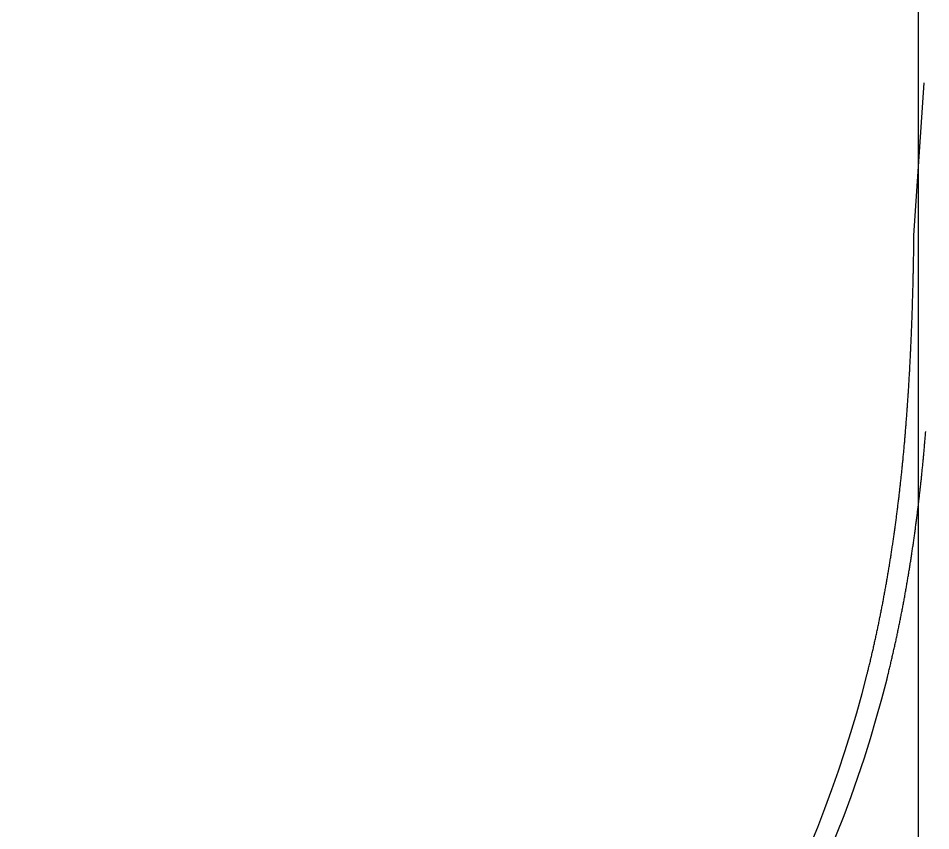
# Model space of a CAD drawing. Header units: millimetres. Extents: x 19715 to 35549, y 3563 to 14826.
# Drawn here: x 20952.4 to 21218.5, y 8681.1 to 8918 of the extents above; entities that cross this region are included whole.
import ezdxf

# ---------------------------------------------------------------- set-up
doc = ezdxf.new("R2010")
doc.units = ezdxf.units.MM
doc.layers.add('RD-红线', color=7, linetype='Continuous')

msp = doc.modelspace()

# ---------------------------------------------------------------- linework, layer by layer
at = {"layer": 'RD-红线'}
msp.add_lwpolyline([(21214.94, 7833.18), (21214.94, 11293.27)], dxfattribs=at)
msp.add_lwpolyline([(21214.94, 7833.18), (21214.94, 11293.27)], dxfattribs=at)
msp.add_lwpolyline([(21214.94, 7833.18), (21214.94, 11293.27)], dxfattribs=at)
for points in [[(20952.38, 8475.69, 0.272996), (21199.96, 8726.85, 0.000496), (21200.18, 8727.75, 0.000988), (21200.29, 8728.21, 0.000004), (21200.62, 8729.56, 0.000495), (21200.63, 8729.57, 0.000488), (21200.79, 8730.25, 0.000492), (21200.95, 8730.93, 0.000484), (21201.11, 8731.61, 0.000488), (21201.27, 8732.29, 0.00048), (21201.43, 8732.97, 0.000484), (21201.59, 8733.65, 0.000476), (21201.75, 8734.34, 0.00048), (21201.9, 8735.02, 0.000472), (21202.05, 8735.7, 0.000476), (21202.2, 8736.39, 0.000468), (21202.36, 8737.07, 0.000472), (21202.5, 8737.75, 0.000464), (21202.65, 8738.44, 0.000468), (21202.8, 8739.12, 0.00046), (21202.95, 8739.81, 0.000464), (21203.09, 8740.49, 0.000456), (21203.23, 8741.18, 0.00046), (21203.37, 8741.86, 0.000452), (21203.52, 8742.55, 0.000456), (21203.65, 8743.23, 0.000448), (21203.79, 8743.92, 0.000452), (21203.93, 8744.61, 0.000444), (21204.07, 8745.3, 0.000448), (21204.2, 8745.98, 0.00044), (21204.33, 8746.67, 0.000444), (21204.47, 8747.35, 0.000436), (21204.6, 8748.05, 0.00044), (21204.73, 8748.73, 0.000432), (21204.85, 8749.42, 0.000436), (21204.98, 8750.11, 0.000428), (21205.11, 8750.8, 0.000432), (21205.23, 8751.48, 0.000424), (21205.36, 8752.18, 0.000428), (21205.48, 8752.86, 0.00042), (21205.6, 8753.55, 0.000424), (21205.72, 8754.24, 0.000416), (21205.84, 8754.93, 0.00042), (21205.96, 8755.62, 0.000412), (21206.07, 8756.31, 0.000416), (21206.19, 8757, 0.000408), (21206.3, 8757.7, 0.000412), (21206.42, 8758.38, 0.000404), (21206.53, 8759.08, 0.000408), (21206.64, 8759.76, 0.0004), (21206.75, 8760.46, 0.000404), (21206.86, 8761.15, 0.000396), (21206.97, 8761.84, 0.0004), (21207.07, 8762.53, 0.000392), (21207.18, 8763.23, 0.000396), (21207.28, 8763.92, 0.000388), (21207.39, 8764.61, 0.000392), (21207.49, 8765.3, 0.000384), (21207.59, 8766, 0.000388), (21207.69, 8766.69, 0.00038), (21207.79, 8767.38, 0.000384), (21207.89, 8768.07, 0.000376), (21207.98, 8768.77, 0.00038), (21208.08, 8769.46, 0.000372), (21208.17, 8770.16, 0.000376), (21208.27, 8770.85, 0.000368), (21208.36, 8771.54, 0.000372), (21208.45, 8772.23, 0.000364), (21208.54, 8772.93, 0.000368), (21208.63, 8773.62, 0.00036), (21208.72, 8774.32, 0.000364), (21208.81, 8775.01, 0.000356), (21208.89, 8775.71, 0.00036), (21208.98, 8776.4, 0.000352), (21209.07, 8777.1, 0.000356), (21209.15, 8777.79, 0.000348), (21209.23, 8778.49, 0.000352), (21209.31, 8779.18, 0.000344), (21209.39, 8779.88, 0.000348), (21209.47, 8780.57, 0.00034), (21209.55, 8781.27, 0.000344), (21209.63, 8781.96, 0.000336), (21209.71, 8782.66, 0.00034), (21209.78, 8783.35, 0.000332), (21209.86, 8784.05, 0.000336), (21209.93, 8784.75, 0.000328), (21210.01, 8785.45, 0.000332), (21210.08, 8786.14, 0.000324), (21210.15, 8786.84, 0.000328), (21210.22, 8787.53, 0.00032), (21210.29, 8788.23, 0.000324), (21210.36, 8788.92, 0.000316), (21210.43, 8789.63, 0.00032), (21210.49, 8790.32, 0.000312), (21210.56, 8791.02, 0.000316), (21210.62, 8791.71, 0.000308), (21210.69, 8792.41, 0.000312), (21210.75, 8793.11, 0.000304), (21210.81, 8793.81, 0.000308), (21210.88, 8794.5, 0.0003), (21210.94, 8795.2, 0.000304), (21211, 8795.89, 0.000296), (21211.06, 8796.6, 0.0003), (21211.11, 8797.29, 0.000292), (21211.17, 8797.99, 0.000296), (21211.23, 8798.69, 0.000288), (21211.28, 8799.39, 0.000292), (21211.34, 8800.08, 0.000284), (21211.39, 8800.78, 0.000288), (21211.45, 8801.48, 0.00028), (21211.5, 8802.18, 0.000284), (21211.55, 8802.87, 0.000276), (21211.6, 8803.58, 0.00028), (21211.65, 8804.27, 0.000272), (21211.7, 8804.97, 0.000276), (21211.75, 8805.67, 0.000268), (21211.8, 8806.37, 0.000272), (21211.85, 8807.06, 0.000264), (21211.89, 8807.77, 0.000268), (21211.94, 8808.46, 0.00026), (21211.98, 8809.16, 0.000264), (21212.03, 8809.86, 0.000256), (21212.07, 8810.56, 0.00026), (21212.11, 8811.25, 0.000252), (21212.16, 8811.96, 0.000256), (21212.2, 8812.65, 0.000248), (21212.24, 8813.36, 0.000252), (21212.28, 8814.05, 0.000244), (21212.32, 8814.75, 0.000248), (21212.36, 8815.45, 0.00024), (21212.39, 8816.15, 0.000244), (21212.43, 8816.84, 0.000236), (21212.47, 8817.55, 0.00024), (21212.5, 8818.24, 0.000232), (21212.54, 8818.95, 0.000236), (21212.57, 8819.64, 0.000228), (21212.61, 8820.35, 0.000232), (21212.64, 8821.04, 0.000224), (21212.67, 8821.75, 0.000228), (21212.71, 8822.44, 0.00022), (21212.74, 8823.14, 0.000224), (21212.77, 8823.84, 0.000216), (21212.8, 8824.54, 0.00022), (21212.83, 8825.24, 0.000212), (21212.86, 8825.94, 0.000216), (21212.89, 8826.63, 0.000208), (21212.91, 8827.34, 0.000212), (21212.94, 8828.03, 0.000204), (21212.97, 8828.74, 0.000208), (21212.99, 8829.43, 0.0002), (21213.02, 8830.14, 0.000204), (21213.04, 8830.83, 0.000196), (21213.07, 8831.54, 0.0002), (21213.09, 8832.23, 0.000192), (21213.12, 8832.94, 0.000196), (21213.14, 8833.63, 0.000188), (21213.16, 8834.34, 0.000192), (21213.18, 8835.03, 0.000184), (21213.2, 8835.74, 0.000188), (21213.22, 8836.43, 0.00018), (21213.24, 8837.14, 0.000184), (21213.26, 8837.83, 0.000176), (21213.28, 8838.54, 0.00018), (21213.3, 8839.23, 0.000172), (21213.32, 8839.94, 0.000176), (21213.34, 8840.63, 0.000168), (21213.35, 8841.33, 0.000172), (21213.37, 8842.03, 0.000164), (21213.39, 8842.73, 0.000168), (21213.4, 8843.43, 0.00016), (21213.42, 8844.13, 0.000164), (21213.43, 8844.83, 0.000156), (21213.45, 8845.53, 0.00016), (21213.46, 8846.23, 0.000152), (21213.47, 8846.93, 0.000156), (21213.49, 8847.63, 0.000148), (21213.5, 8848.33, 0.000152), (21213.51, 8849.03, 0.000144), (21213.52, 8849.73, 0.000148), (21213.53, 8850.42, 0.00014), (21213.55, 8851.13, 0.000144), (21213.56, 8851.82, 0.000136), (21213.57, 8852.53, 0.00014), (21213.58, 8853.22, 0.000132), (21213.59, 8853.94, 0.000136), (21213.59, 8854.62), (21216.53, 8899.17)], [(20952.38, 8475.69, 0.272996), (21199.96, 8726.85, 0.000496), (21200.18, 8727.75, 0.000988), (21200.29, 8728.21, 0.000004), (21200.62, 8729.56, 0.000495), (21200.63, 8729.57, 0.000488), (21200.79, 8730.25, 0.000492), (21200.95, 8730.93, 0.000484), (21201.11, 8731.61, 0.000488), (21201.27, 8732.29, 0.00048), (21201.43, 8732.97, 0.000484), (21201.59, 8733.65, 0.000476), (21201.75, 8734.34, 0.00048), (21201.9, 8735.02, 0.000472), (21202.05, 8735.7, 0.000476), (21202.2, 8736.39, 0.000468), (21202.36, 8737.07, 0.000472), (21202.5, 8737.75, 0.000464), (21202.65, 8738.44, 0.000468), (21202.8, 8739.12, 0.00046), (21202.95, 8739.81, 0.000464), (21203.09, 8740.49, 0.000456), (21203.23, 8741.18, 0.00046), (21203.37, 8741.86, 0.000452), (21203.52, 8742.55, 0.000456), (21203.65, 8743.23, 0.000448), (21203.79, 8743.92, 0.000452), (21203.93, 8744.61, 0.000444), (21204.07, 8745.3, 0.000448), (21204.2, 8745.98, 0.00044), (21204.33, 8746.67, 0.000444), (21204.47, 8747.35, 0.000436), (21204.6, 8748.05, 0.00044), (21204.73, 8748.73, 0.000432), (21204.85, 8749.42, 0.000436), (21204.98, 8750.11, 0.000428), (21205.11, 8750.8, 0.000432), (21205.23, 8751.48, 0.000424), (21205.36, 8752.18, 0.000428), (21205.48, 8752.86, 0.00042), (21205.6, 8753.55, 0.000424), (21205.72, 8754.24, 0.000416), (21205.84, 8754.93, 0.00042), (21205.96, 8755.62, 0.000412), (21206.07, 8756.31, 0.000416), (21206.19, 8757, 0.000408), (21206.3, 8757.7, 0.000412), (21206.42, 8758.38, 0.000404), (21206.53, 8759.08, 0.000408), (21206.64, 8759.76, 0.0004), (21206.75, 8760.46, 0.000404), (21206.86, 8761.15, 0.000396), (21206.97, 8761.84, 0.0004), (21207.07, 8762.53, 0.000392), (21207.18, 8763.23, 0.000396), (21207.28, 8763.92, 0.000388), (21207.39, 8764.61, 0.000392), (21207.49, 8765.3, 0.000384), (21207.59, 8766, 0.000388), (21207.69, 8766.69, 0.00038), (21207.79, 8767.38, 0.000384), (21207.89, 8768.07, 0.000376), (21207.98, 8768.77, 0.00038), (21208.08, 8769.46, 0.000372), (21208.17, 8770.16, 0.000376), (21208.27, 8770.85, 0.000368), (21208.36, 8771.54, 0.000372), (21208.45, 8772.23, 0.000364), (21208.54, 8772.93, 0.000368), (21208.63, 8773.62, 0.00036), (21208.72, 8774.32, 0.000364), (21208.81, 8775.01, 0.000356), (21208.89, 8775.71, 0.00036), (21208.98, 8776.4, 0.000352), (21209.07, 8777.1, 0.000356), (21209.15, 8777.79, 0.000348), (21209.23, 8778.49, 0.000352), (21209.31, 8779.18, 0.000344), (21209.39, 8779.88, 0.000348), (21209.47, 8780.57, 0.00034), (21209.55, 8781.27, 0.000344), (21209.63, 8781.96, 0.000336), (21209.71, 8782.66, 0.00034), (21209.78, 8783.35, 0.000332), (21209.86, 8784.05, 0.000336), (21209.93, 8784.75, 0.000328), (21210.01, 8785.45, 0.000332), (21210.08, 8786.14, 0.000324), (21210.15, 8786.84, 0.000328), (21210.22, 8787.53, 0.00032), (21210.29, 8788.23, 0.000324), (21210.36, 8788.92, 0.000316), (21210.43, 8789.63, 0.00032), (21210.49, 8790.32, 0.000312), (21210.56, 8791.02, 0.000316), (21210.62, 8791.71, 0.000308), (21210.69, 8792.41, 0.000312), (21210.75, 8793.11, 0.000304), (21210.81, 8793.81, 0.000308), (21210.88, 8794.5, 0.0003), (21210.94, 8795.2, 0.000304), (21211, 8795.89, 0.000296), (21211.06, 8796.6, 0.0003), (21211.11, 8797.29, 0.000292), (21211.17, 8797.99, 0.000296), (21211.23, 8798.69, 0.000288), (21211.28, 8799.39, 0.000292), (21211.34, 8800.08, 0.000284), (21211.39, 8800.78, 0.000288), (21211.45, 8801.48, 0.00028), (21211.5, 8802.18, 0.000284), (21211.55, 8802.87, 0.000276), (21211.6, 8803.58, 0.00028), (21211.65, 8804.27, 0.000272), (21211.7, 8804.97, 0.000276), (21211.75, 8805.67, 0.000268), (21211.8, 8806.37, 0.000272), (21211.85, 8807.06, 0.000264), (21211.89, 8807.77, 0.000268), (21211.94, 8808.46, 0.00026), (21211.98, 8809.16, 0.000264), (21212.03, 8809.86, 0.000256), (21212.07, 8810.56, 0.00026), (21212.11, 8811.25, 0.000252), (21212.16, 8811.96, 0.000256), (21212.2, 8812.65, 0.000248), (21212.24, 8813.36, 0.000252), (21212.28, 8814.05, 0.000244), (21212.32, 8814.75, 0.000248), (21212.36, 8815.45, 0.00024), (21212.39, 8816.15, 0.000244), (21212.43, 8816.84, 0.000236), (21212.47, 8817.55, 0.00024), (21212.5, 8818.24, 0.000232), (21212.54, 8818.95, 0.000236), (21212.57, 8819.64, 0.000228), (21212.61, 8820.35, 0.000232), (21212.64, 8821.04, 0.000224), (21212.67, 8821.75, 0.000228), (21212.71, 8822.44, 0.00022), (21212.74, 8823.14, 0.000224), (21212.77, 8823.84, 0.000216), (21212.8, 8824.54, 0.00022), (21212.83, 8825.24, 0.000212), (21212.86, 8825.94, 0.000216), (21212.89, 8826.63, 0.000208), (21212.91, 8827.34, 0.000212), (21212.94, 8828.03, 0.000204), (21212.97, 8828.74, 0.000208), (21212.99, 8829.43, 0.0002), (21213.02, 8830.14, 0.000204), (21213.04, 8830.83, 0.000196), (21213.07, 8831.54, 0.0002), (21213.09, 8832.23, 0.000192), (21213.12, 8832.94, 0.000196), (21213.14, 8833.63, 0.000188), (21213.16, 8834.34, 0.000192), (21213.18, 8835.03, 0.000184), (21213.2, 8835.74, 0.000188), (21213.22, 8836.43, 0.00018), (21213.24, 8837.14, 0.000184), (21213.26, 8837.83, 0.000176), (21213.28, 8838.54, 0.00018), (21213.3, 8839.23, 0.000172), (21213.32, 8839.94, 0.000176), (21213.34, 8840.63, 0.000168), (21213.35, 8841.33, 0.000172), (21213.37, 8842.03, 0.000164), (21213.39, 8842.73, 0.000168), (21213.4, 8843.43, 0.00016), (21213.42, 8844.13, 0.000164), (21213.43, 8844.83, 0.000156), (21213.45, 8845.53, 0.00016), (21213.46, 8846.23, 0.000152), (21213.47, 8846.93, 0.000156), (21213.49, 8847.63, 0.000148), (21213.5, 8848.33, 0.000152), (21213.51, 8849.03, 0.000144), (21213.52, 8849.73, 0.000148), (21213.53, 8850.42, 0.00014), (21213.55, 8851.13, 0.000144), (21213.56, 8851.82, 0.000136), (21213.57, 8852.53, 0.00014), (21213.58, 8853.22, 0.000132), (21213.59, 8853.94, 0.000136), (21213.59, 8854.62), (21216.53, 8899.17)], [(20952.38, 8475.69, 0.272996), (21199.96, 8726.85, 0.000496), (21200.18, 8727.75, 0.000988), (21200.29, 8728.21, 0.000004), (21200.62, 8729.56, 0.000495), (21200.63, 8729.57, 0.000488), (21200.79, 8730.25, 0.000492), (21200.95, 8730.93, 0.000484), (21201.11, 8731.61, 0.000488), (21201.27, 8732.29, 0.00048), (21201.43, 8732.97, 0.000484), (21201.59, 8733.65, 0.000476), (21201.75, 8734.34, 0.00048), (21201.9, 8735.02, 0.000472), (21202.05, 8735.7, 0.000476), (21202.2, 8736.39, 0.000468), (21202.36, 8737.07, 0.000472), (21202.5, 8737.75, 0.000464), (21202.65, 8738.44, 0.000468), (21202.8, 8739.12, 0.00046), (21202.95, 8739.81, 0.000464), (21203.09, 8740.49, 0.000456), (21203.23, 8741.18, 0.00046), (21203.37, 8741.86, 0.000452), (21203.52, 8742.55, 0.000456), (21203.65, 8743.23, 0.000448), (21203.79, 8743.92, 0.000452), (21203.93, 8744.61, 0.000444), (21204.07, 8745.3, 0.000448), (21204.2, 8745.98, 0.00044), (21204.33, 8746.67, 0.000444), (21204.47, 8747.35, 0.000436), (21204.6, 8748.05, 0.00044), (21204.73, 8748.73, 0.000432), (21204.85, 8749.42, 0.000436), (21204.98, 8750.11, 0.000428), (21205.11, 8750.8, 0.000432), (21205.23, 8751.48, 0.000424), (21205.36, 8752.18, 0.000428), (21205.48, 8752.86, 0.00042), (21205.6, 8753.55, 0.000424), (21205.72, 8754.24, 0.000416), (21205.84, 8754.93, 0.00042), (21205.96, 8755.62, 0.000412), (21206.07, 8756.31, 0.000416), (21206.19, 8757, 0.000408), (21206.3, 8757.7, 0.000412), (21206.42, 8758.38, 0.000404), (21206.53, 8759.08, 0.000408), (21206.64, 8759.76, 0.0004), (21206.75, 8760.46, 0.000404), (21206.86, 8761.15, 0.000396), (21206.97, 8761.84, 0.0004), (21207.07, 8762.53, 0.000392), (21207.18, 8763.23, 0.000396), (21207.28, 8763.92, 0.000388), (21207.39, 8764.61, 0.000392), (21207.49, 8765.3, 0.000384), (21207.59, 8766, 0.000388), (21207.69, 8766.69, 0.00038), (21207.79, 8767.38, 0.000384), (21207.89, 8768.07, 0.000376), (21207.98, 8768.77, 0.00038), (21208.08, 8769.46, 0.000372), (21208.17, 8770.16, 0.000376), (21208.27, 8770.85, 0.000368), (21208.36, 8771.54, 0.000372), (21208.45, 8772.23, 0.000364), (21208.54, 8772.93, 0.000368), (21208.63, 8773.62, 0.00036), (21208.72, 8774.32, 0.000364), (21208.81, 8775.01, 0.000356), (21208.89, 8775.71, 0.00036), (21208.98, 8776.4, 0.000352), (21209.07, 8777.1, 0.000356), (21209.15, 8777.79, 0.000348), (21209.23, 8778.49, 0.000352), (21209.31, 8779.18, 0.000344), (21209.39, 8779.88, 0.000348), (21209.47, 8780.57, 0.00034), (21209.55, 8781.27, 0.000344), (21209.63, 8781.96, 0.000336), (21209.71, 8782.66, 0.00034), (21209.78, 8783.35, 0.000332), (21209.86, 8784.05, 0.000336), (21209.93, 8784.75, 0.000328), (21210.01, 8785.45, 0.000332), (21210.08, 8786.14, 0.000324), (21210.15, 8786.84, 0.000328), (21210.22, 8787.53, 0.00032), (21210.29, 8788.23, 0.000324), (21210.36, 8788.92, 0.000316), (21210.43, 8789.63, 0.00032), (21210.49, 8790.32, 0.000312), (21210.56, 8791.02, 0.000316), (21210.62, 8791.71, 0.000308), (21210.69, 8792.41, 0.000312), (21210.75, 8793.11, 0.000304), (21210.81, 8793.81, 0.000308), (21210.88, 8794.5, 0.0003), (21210.94, 8795.2, 0.000304), (21211, 8795.89, 0.000296), (21211.06, 8796.6, 0.0003), (21211.11, 8797.29, 0.000292), (21211.17, 8797.99, 0.000296), (21211.23, 8798.69, 0.000288), (21211.28, 8799.39, 0.000292), (21211.34, 8800.08, 0.000284), (21211.39, 8800.78, 0.000288), (21211.45, 8801.48, 0.00028), (21211.5, 8802.18, 0.000284), (21211.55, 8802.87, 0.000276), (21211.6, 8803.58, 0.00028), (21211.65, 8804.27, 0.000272), (21211.7, 8804.97, 0.000276), (21211.75, 8805.67, 0.000268), (21211.8, 8806.37, 0.000272), (21211.85, 8807.06, 0.000264), (21211.89, 8807.77, 0.000268), (21211.94, 8808.46, 0.00026), (21211.98, 8809.16, 0.000264), (21212.03, 8809.86, 0.000256), (21212.07, 8810.56, 0.00026), (21212.11, 8811.25, 0.000252), (21212.16, 8811.96, 0.000256), (21212.2, 8812.65, 0.000248), (21212.24, 8813.36, 0.000252), (21212.28, 8814.05, 0.000244), (21212.32, 8814.75, 0.000248), (21212.36, 8815.45, 0.00024), (21212.39, 8816.15, 0.000244), (21212.43, 8816.84, 0.000236), (21212.47, 8817.55, 0.00024), (21212.5, 8818.24, 0.000232), (21212.54, 8818.95, 0.000236), (21212.57, 8819.64, 0.000228), (21212.61, 8820.35, 0.000232), (21212.64, 8821.04, 0.000224), (21212.67, 8821.75, 0.000228), (21212.71, 8822.44, 0.00022), (21212.74, 8823.14, 0.000224), (21212.77, 8823.84, 0.000216), (21212.8, 8824.54, 0.00022), (21212.83, 8825.24, 0.000212), (21212.86, 8825.94, 0.000216), (21212.89, 8826.63, 0.000208), (21212.91, 8827.34, 0.000212), (21212.94, 8828.03, 0.000204), (21212.97, 8828.74, 0.000208), (21212.99, 8829.43, 0.0002), (21213.02, 8830.14, 0.000204), (21213.04, 8830.83, 0.000196), (21213.07, 8831.54, 0.0002), (21213.09, 8832.23, 0.000192), (21213.12, 8832.94, 0.000196), (21213.14, 8833.63, 0.000188), (21213.16, 8834.34, 0.000192), (21213.18, 8835.03, 0.000184), (21213.2, 8835.74, 0.000188), (21213.22, 8836.43, 0.00018), (21213.24, 8837.14, 0.000184), (21213.26, 8837.83, 0.000176), (21213.28, 8838.54, 0.00018), (21213.3, 8839.23, 0.000172), (21213.32, 8839.94, 0.000176), (21213.34, 8840.63, 0.000168), (21213.35, 8841.33, 0.000172), (21213.37, 8842.03, 0.000164), (21213.39, 8842.73, 0.000168), (21213.4, 8843.43, 0.00016), (21213.42, 8844.13, 0.000164), (21213.43, 8844.83, 0.000156), (21213.45, 8845.53, 0.00016), (21213.46, 8846.23, 0.000152), (21213.47, 8846.93, 0.000156), (21213.49, 8847.63, 0.000148), (21213.5, 8848.33, 0.000152), (21213.51, 8849.03, 0.000144), (21213.52, 8849.73, 0.000148), (21213.53, 8850.42, 0.00014), (21213.55, 8851.13, 0.000144), (21213.56, 8851.82, 0.000136), (21213.57, 8852.53, 0.00014), (21213.58, 8853.22, 0.000132), (21213.59, 8853.94, 0.000136), (21213.59, 8854.62), (21216.53, 8899.17)], [(20953.91, 8469.94, 0.272996), (21205.73, 8725.4, 0.000496), (21205.95, 8726.31, 0.000988), (21206.07, 8726.76, 0.000004), (21206.39, 8728.11, 0.000495), (21206.4, 8728.12, 0.000488), (21206.56, 8728.8, 0.000492), (21206.72, 8729.48, 0.000484), (21206.89, 8730.17, 0.000488), (21207.04, 8730.85, 0.00048), (21207.2, 8731.53, 0.000484), (21207.36, 8732.21, 0.000476), (21207.52, 8732.89, 0.00048), (21207.67, 8733.57, 0.000472), (21207.83, 8734.26, 0.000476), (21207.98, 8734.94, 0.000468), (21208.13, 8735.63, 0.000472), (21208.28, 8736.31, 0.000464), (21208.43, 8737, 0.000468), (21208.57, 8737.68, 0.00046), (21208.72, 8738.36, 0.000464), (21208.86, 8739.05, 0.000456), (21209.01, 8739.73, 0.00046), (21209.15, 8740.42, 0.000452), (21209.29, 8741.11, 0.000456), (21209.43, 8741.79, 0.000448), (21209.57, 8742.48, 0.000452), (21209.7, 8743.16, 0.000444), (21209.84, 8743.85, 0.000448), (21209.97, 8744.54, 0.00044), (21210.11, 8745.23, 0.000444), (21210.24, 8745.91, 0.000436), (21210.37, 8746.6, 0.00044), (21210.5, 8747.29, 0.000432), (21210.63, 8747.98, 0.000436), (21210.75, 8748.66, 0.000428), (21210.88, 8749.35, 0.000432), (21211, 8750.04, 0.000424), (21211.13, 8750.73, 0.000428), (21211.25, 8751.42, 0.00042), (21211.37, 8752.11, 0.000424), (21211.49, 8752.8, 0.000416), (21211.61, 8753.49, 0.00042), (21211.73, 8754.18, 0.000412), (21211.85, 8754.87, 0.000416), (21211.96, 8755.56, 0.000408), (21212.08, 8756.25, 0.000412), (21212.19, 8756.94, 0.000404), (21212.3, 8757.63, 0.000408), (21212.41, 8758.32, 0.0004), (21212.52, 8759.02, 0.000404), (21212.63, 8759.7, 0.000396), (21212.74, 8760.4, 0.0004), (21212.84, 8761.09, 0.000392), (21212.95, 8761.78, 0.000396), (21213.05, 8762.47, 0.000388), (21213.16, 8763.17, 0.000392), (21213.26, 8763.86, 0.000384), (21213.36, 8764.55, 0.000388), (21213.46, 8765.24, 0.00038), (21213.56, 8765.94, 0.000384), (21213.66, 8766.63, 0.000376), (21213.75, 8767.32, 0.00038), (21213.85, 8768.01, 0.000372), (21213.95, 8768.71, 0.000376), (21214.04, 8769.4, 0.000368), (21214.13, 8770.1, 0.000372), (21214.22, 8770.79, 0.000364), (21214.31, 8771.49, 0.000368), (21214.4, 8772.18, 0.00036), (21214.49, 8772.88, 0.000364), (21214.58, 8773.57, 0.000356), (21214.67, 8774.26, 0.00036), (21214.75, 8774.96, 0.000352), (21214.84, 8775.65, 0.000356), (21214.92, 8776.35, 0.000348), (21215, 8777.04, 0.000352), (21215.08, 8777.74, 0.000344), (21215.17, 8778.44, 0.000348), (21215.25, 8779.13, 0.00034), (21215.32, 8779.83, 0.000344), (21215.4, 8780.52, 0.000336), (21215.48, 8781.22, 0.00034), (21215.55, 8781.91, 0.000332), (21215.63, 8782.61, 0.000336), (21215.7, 8783.3, 0.000328), (21215.78, 8784, 0.000332), (21215.85, 8784.69, 0.000324), (21215.92, 8785.39, 0.000328), (21215.99, 8786.09, 0.00032), (21216.06, 8786.79, 0.000324), (21216.13, 8787.48, 0.000316), (21216.2, 8788.18, 0.00032), (21216.26, 8788.87, 0.000312), (21216.33, 8789.57, 0.000316), (21216.4, 8790.27, 0.000308), (21216.46, 8790.97, 0.000312), (21216.52, 8791.66, 0.000304), (21216.59, 8792.36, 0.000308), (21216.65, 8793.06, 0.0003), (21216.71, 8793.76, 0.000304), (21216.77, 8794.45, 0.000296), (21216.83, 8795.15, 0.0003), (21216.89, 8795.85, 0.000292), (21216.94, 8796.55, 0.000296), (21217, 8797.24, 0.0001), (21217.02, 8797.48)], [(20953.91, 8469.94, 0.272996), (21205.73, 8725.4, 0.000496), (21205.95, 8726.31, 0.000988), (21206.07, 8726.76, 0.000004), (21206.39, 8728.11, 0.000495), (21206.4, 8728.12, 0.000488), (21206.56, 8728.8, 0.000492), (21206.72, 8729.48, 0.000484), (21206.89, 8730.17, 0.000488), (21207.04, 8730.85, 0.00048), (21207.2, 8731.53, 0.000484), (21207.36, 8732.21, 0.000476), (21207.52, 8732.89, 0.00048), (21207.67, 8733.57, 0.000472), (21207.83, 8734.26, 0.000476), (21207.98, 8734.94, 0.000468), (21208.13, 8735.63, 0.000472), (21208.28, 8736.31, 0.000464), (21208.43, 8737, 0.000468), (21208.57, 8737.68, 0.00046), (21208.72, 8738.36, 0.000464), (21208.86, 8739.05, 0.000456), (21209.01, 8739.73, 0.00046), (21209.15, 8740.42, 0.000452), (21209.29, 8741.11, 0.000456), (21209.43, 8741.79, 0.000448), (21209.57, 8742.48, 0.000452), (21209.7, 8743.16, 0.000444), (21209.84, 8743.85, 0.000448), (21209.97, 8744.54, 0.00044), (21210.11, 8745.23, 0.000444), (21210.24, 8745.91, 0.000436), (21210.37, 8746.6, 0.00044), (21210.5, 8747.29, 0.000432), (21210.63, 8747.98, 0.000436), (21210.75, 8748.66, 0.000428), (21210.88, 8749.35, 0.000432), (21211, 8750.04, 0.000424), (21211.13, 8750.73, 0.000428), (21211.25, 8751.42, 0.00042), (21211.37, 8752.11, 0.000424), (21211.49, 8752.8, 0.000416), (21211.61, 8753.49, 0.00042), (21211.73, 8754.18, 0.000412), (21211.85, 8754.87, 0.000416), (21211.96, 8755.56, 0.000408), (21212.08, 8756.25, 0.000412), (21212.19, 8756.94, 0.000404), (21212.3, 8757.63, 0.000408), (21212.41, 8758.32, 0.0004), (21212.52, 8759.02, 0.000404), (21212.63, 8759.7, 0.000396), (21212.74, 8760.4, 0.0004), (21212.84, 8761.09, 0.000392), (21212.95, 8761.78, 0.000396), (21213.05, 8762.47, 0.000388), (21213.16, 8763.17, 0.000392), (21213.26, 8763.86, 0.000384), (21213.36, 8764.55, 0.000388), (21213.46, 8765.24, 0.00038), (21213.56, 8765.94, 0.000384), (21213.66, 8766.63, 0.000376), (21213.75, 8767.32, 0.00038), (21213.85, 8768.01, 0.000372), (21213.95, 8768.71, 0.000376), (21214.04, 8769.4, 0.000368), (21214.13, 8770.1, 0.000372), (21214.22, 8770.79, 0.000364), (21214.31, 8771.49, 0.000368), (21214.4, 8772.18, 0.00036), (21214.49, 8772.88, 0.000364), (21214.58, 8773.57, 0.000356), (21214.67, 8774.26, 0.00036), (21214.75, 8774.96, 0.000352), (21214.84, 8775.65, 0.000356), (21214.92, 8776.35, 0.000348), (21215, 8777.04, 0.000352), (21215.08, 8777.74, 0.000344), (21215.17, 8778.44, 0.000348), (21215.25, 8779.13, 0.00034), (21215.32, 8779.83, 0.000344), (21215.4, 8780.52, 0.000336), (21215.48, 8781.22, 0.00034), (21215.55, 8781.91, 0.000332), (21215.63, 8782.61, 0.000336), (21215.7, 8783.3, 0.000328), (21215.78, 8784, 0.000332), (21215.85, 8784.69, 0.000324), (21215.92, 8785.39, 0.000328), (21215.99, 8786.09, 0.00032), (21216.06, 8786.79, 0.000324), (21216.13, 8787.48, 0.000316), (21216.2, 8788.18, 0.00032), (21216.26, 8788.87, 0.000312), (21216.33, 8789.57, 0.000316), (21216.4, 8790.27, 0.000308), (21216.46, 8790.97, 0.000312), (21216.52, 8791.66, 0.000304), (21216.59, 8792.36, 0.000308), (21216.65, 8793.06, 0.0003), (21216.71, 8793.76, 0.000304), (21216.77, 8794.45, 0.000296), (21216.83, 8795.15, 0.0003), (21216.89, 8795.85, 0.000292), (21216.94, 8796.55, 0.000296), (21217, 8797.24, 0.0001), (21217.02, 8797.48)], [(20953.91, 8469.94, 0.272996), (21205.73, 8725.4, 0.000496), (21205.95, 8726.31, 0.000988), (21206.07, 8726.76, 0.000004), (21206.39, 8728.11, 0.000495), (21206.4, 8728.12, 0.000488), (21206.56, 8728.8, 0.000492), (21206.72, 8729.48, 0.000484), (21206.89, 8730.17, 0.000488), (21207.04, 8730.85, 0.00048), (21207.2, 8731.53, 0.000484), (21207.36, 8732.21, 0.000476), (21207.52, 8732.89, 0.00048), (21207.67, 8733.57, 0.000472), (21207.83, 8734.26, 0.000476), (21207.98, 8734.94, 0.000468), (21208.13, 8735.63, 0.000472), (21208.28, 8736.31, 0.000464), (21208.43, 8737, 0.000468), (21208.57, 8737.68, 0.00046), (21208.72, 8738.36, 0.000464), (21208.86, 8739.05, 0.000456), (21209.01, 8739.73, 0.00046), (21209.15, 8740.42, 0.000452), (21209.29, 8741.11, 0.000456), (21209.43, 8741.79, 0.000448), (21209.57, 8742.48, 0.000452), (21209.7, 8743.16, 0.000444), (21209.84, 8743.85, 0.000448), (21209.97, 8744.54, 0.00044), (21210.11, 8745.23, 0.000444), (21210.24, 8745.91, 0.000436), (21210.37, 8746.6, 0.00044), (21210.5, 8747.29, 0.000432), (21210.63, 8747.98, 0.000436), (21210.75, 8748.66, 0.000428), (21210.88, 8749.35, 0.000432), (21211, 8750.04, 0.000424), (21211.13, 8750.73, 0.000428), (21211.25, 8751.42, 0.00042), (21211.37, 8752.11, 0.000424), (21211.49, 8752.8, 0.000416), (21211.61, 8753.49, 0.00042), (21211.73, 8754.18, 0.000412), (21211.85, 8754.87, 0.000416), (21211.96, 8755.56, 0.000408), (21212.08, 8756.25, 0.000412), (21212.19, 8756.94, 0.000404), (21212.3, 8757.63, 0.000408), (21212.41, 8758.32, 0.0004), (21212.52, 8759.02, 0.000404), (21212.63, 8759.7, 0.000396), (21212.74, 8760.4, 0.0004), (21212.84, 8761.09, 0.000392), (21212.95, 8761.78, 0.000396), (21213.05, 8762.47, 0.000388), (21213.16, 8763.17, 0.000392), (21213.26, 8763.86, 0.000384), (21213.36, 8764.55, 0.000388), (21213.46, 8765.24, 0.00038), (21213.56, 8765.94, 0.000384), (21213.66, 8766.63, 0.000376), (21213.75, 8767.32, 0.00038), (21213.85, 8768.01, 0.000372), (21213.95, 8768.71, 0.000376), (21214.04, 8769.4, 0.000368), (21214.13, 8770.1, 0.000372), (21214.22, 8770.79, 0.000364), (21214.31, 8771.49, 0.000368), (21214.4, 8772.18, 0.00036), (21214.49, 8772.88, 0.000364), (21214.58, 8773.57, 0.000356), (21214.67, 8774.26, 0.00036), (21214.75, 8774.96, 0.000352), (21214.84, 8775.65, 0.000356), (21214.92, 8776.35, 0.000348), (21215, 8777.04, 0.000352), (21215.08, 8777.74, 0.000344), (21215.17, 8778.44, 0.000348), (21215.25, 8779.13, 0.00034), (21215.32, 8779.83, 0.000344), (21215.4, 8780.52, 0.000336), (21215.48, 8781.22, 0.00034), (21215.55, 8781.91, 0.000332), (21215.63, 8782.61, 0.000336), (21215.7, 8783.3, 0.000328), (21215.78, 8784, 0.000332), (21215.85, 8784.69, 0.000324), (21215.92, 8785.39, 0.000328), (21215.99, 8786.09, 0.00032), (21216.06, 8786.79, 0.000324), (21216.13, 8787.48, 0.000316), (21216.2, 8788.18, 0.00032), (21216.26, 8788.87, 0.000312), (21216.33, 8789.57, 0.000316), (21216.4, 8790.27, 0.000308), (21216.46, 8790.97, 0.000312), (21216.52, 8791.66, 0.000304), (21216.59, 8792.36, 0.000308), (21216.65, 8793.06, 0.0003), (21216.71, 8793.76, 0.000304), (21216.77, 8794.45, 0.000296), (21216.83, 8795.15, 0.0003), (21216.89, 8795.85, 0.000292), (21216.94, 8796.55, 0.000296), (21217, 8797.24, 0.0001), (21217.02, 8797.48)]]:
    msp.add_lwpolyline(points, format="xyb", dxfattribs=at)

doc.saveas('drawing.dxf')
